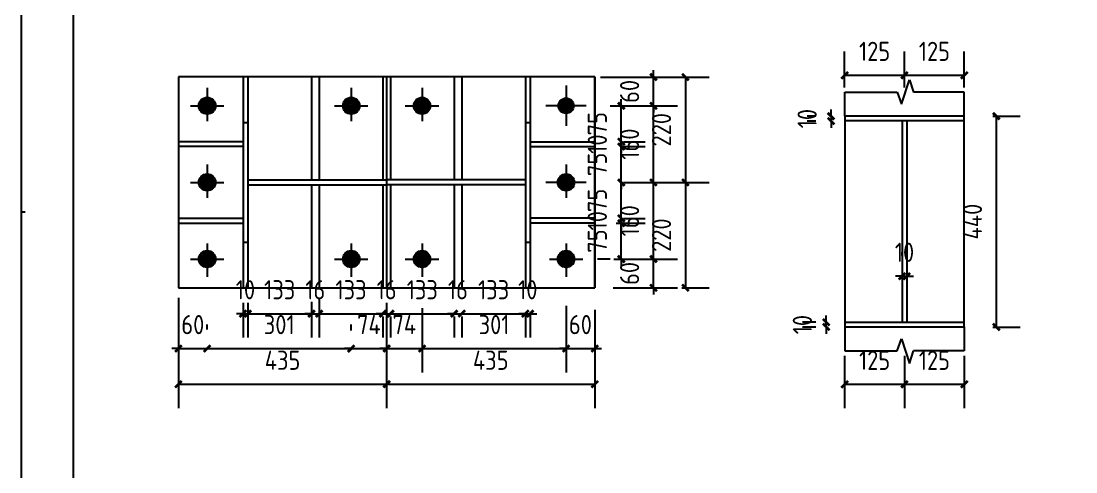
# Model space of a CAD drawing. Extents: x -9001 to 151288, y 75886 to 362543.
# Drawn here: x 21544 to 32565, y 125219 to 129924 of the extents above; entities that cross this region are included whole.
import ezdxf
from ezdxf.enums import TextEntityAlignment as Align

# ---------------------------------------------------------------- set-up
doc = ezdxf.new("R2010")
doc.units = 0
doc.header["$LTSCALE"] = 1000
doc.header["$MEASUREMENT"] = 0
doc.layers.add('PUB_TITLE', color=4, linetype='Continuous')
doc.styles.get("Standard").update_dxf_attribs({"font": 'gbenor.shx', "bigfont": 'gbcbig.shx'})
doc.dimstyles.get("Standard").update_dxf_attribs({"dimscale": 100, "dimtxt": 1, "dimasz": 1, "dimexe": 2.5, "dimexo": 3, "dimgap": 1.5, "dimtad": 1, "dimdec": 0, "dimzin": 0, "dimdsep": 46, "dimtxsty": 'Standard', "dimblk": 'ARCHTICK', "dimcen": 0.09, "dimadec": 0, "dimazin": 0, "dimtfac": 1, "dimtdec": 0, "dimtix": 1, "dimtmove": 2, "dimatfit": 3, "dimfxl": 1, "dimtolj": 1, "dimtzin": 0, "dimarcsym": 0})

# ---------------------------------------------------------------- blocks, each defined once
blk = doc.blocks.new('_ArchTick')
at = {"color": 0, "linetype": 'ByBlock', "const_width": 0.4}
blk.add_lwpolyline([(-0.5, -0.5), (0.5, 0.5)], dxfattribs=at)
blk = doc.blocks.new('*D86')
at = {"color": 0, "lineweight": -2}
for p, q in [((31699, 128931), (31984, 128931)), ((31734, 126731), (31734, 128931)), ((31699, 126731), (31984, 126731))]:
    blk.add_line(p, q, dxfattribs=at)
at = {"layer": 'Defpoints', "color": 0}
for p in [(31399, 128931), (31734, 128931), (31399, 126731)]:
    blk.add_point(p, dxfattribs=at)
at = {"color": 0, "lineweight": -2, "xscale": 70, "yscale": 70, "zscale": 70}
for p, rotation in [((31734, 128931), 90), ((31734, 126731), 270)]:
    blk.add_blockref('_ArchTick', p, dxfattribs=dict(at, rotation=rotation))
at = {"color": 0, "insert": (31484, 127831), "char_height": 200, "attachment_point": 5, "rotation": 90}
blk.add_mtext('\\A1;440', dxfattribs=at)
blk = doc.blocks.new('*D87')
at = {"color": 0, "lineweight": -2}
for p, q in [((30007, 128931), (30007, 129001)), ((29849, 128931), (29757, 128931)), ((29849, 128881), (29757, 128881)), ((30007, 128931), (30007, 128881)), ((30007, 128881), (30007, 128811))]:
    blk.add_line(p, q, dxfattribs=at)
at = {"layer": 'Defpoints', "color": 0}
for p in [(30007, 128881), (30149, 128931), (30149, 128881)]:
    blk.add_point(p, dxfattribs=at)
at = {"color": 0, "lineweight": -2, "xscale": 70, "yscale": 70, "zscale": 70}
for p, rotation in [((30007, 128931), 270), ((30007, 128881), 90)]:
    blk.add_blockref('_ArchTick', p, dxfattribs=dict(at, rotation=rotation))
at = {"color": 0, "insert": (29757, 128906), "char_height": 200, "attachment_point": 5, "rotation": 90}
blk.add_mtext('\\A1;10', dxfattribs=at)
blk = doc.blocks.new('*D88')
at = {"color": 0, "lineweight": -2}
for p, q in [((29849, 126781), (29707, 126781)), ((29957, 126781), (29957, 126851)), ((29957, 126731), (29957, 126781)), ((29849, 126731), (29707, 126731)), ((29957, 126731), (29957, 126661))]:
    blk.add_line(p, q, dxfattribs=at)
at = {"layer": 'Defpoints', "color": 0}
for p in [(29957, 126781), (30149, 126781), (30149, 126731)]:
    blk.add_point(p, dxfattribs=at)
at = {"color": 0, "lineweight": -2, "xscale": 70, "yscale": 70, "zscale": 70}
for p, rotation in [((29957, 126781), 270), ((29957, 126731), 90)]:
    blk.add_blockref('_ArchTick', p, dxfattribs=dict(at, rotation=rotation))
at = {"color": 0, "insert": (29707, 126756), "char_height": 200, "attachment_point": 5, "rotation": 90}
blk.add_mtext('\\A1;10', dxfattribs=at)
blk = doc.blocks.new('*D89')
at = {"color": 0, "lineweight": -2}
for p, q in [((30749, 127476), (30749, 127511)), ((30799, 127476), (30799, 127511)), ((30749, 127261), (30679, 127261)), ((30749, 127261), (30799, 127261)), ((30799, 127261), (30869, 127261))]:
    blk.add_line(p, q, dxfattribs=at)
at = {"layer": 'Defpoints', "color": 0}
for p in [(30799, 127261), (30749, 127176), (30799, 127176)]:
    blk.add_point(p, dxfattribs=at)
at = {"color": 0, "lineweight": -2, "xscale": 70, "yscale": 70, "zscale": 70}
blk.add_blockref('_ArchTick', (30749, 127261), dxfattribs=at)
at = {"color": 0, "lineweight": -2, "xscale": 70, "yscale": 70, "zscale": 70, "rotation": 180}
blk.add_blockref('_ArchTick', (30799, 127261), dxfattribs=at)
at = {"color": 0, "insert": (30774, 127511), "char_height": 200, "attachment_point": 5}
blk.add_mtext('\\A1;10', dxfattribs=at)
blk = doc.blocks.new('*D90')
at = {"color": 0, "lineweight": -2}
for p, q in [((30149, 126431), (30149, 125883)), ((30774, 126431), (30774, 125883)), ((30149, 126133), (30774, 126133))]:
    blk.add_line(p, q, dxfattribs=at)
at = {"layer": 'Defpoints', "color": 0}
for p in [(30149, 126731), (30774, 126731), (30774, 126133)]:
    blk.add_point(p, dxfattribs=at)
at = {"color": 0, "lineweight": -2, "xscale": 70, "yscale": 70, "zscale": 70, "rotation": 180}
blk.add_blockref('_ArchTick', (30149, 126133), dxfattribs=at)
at = {"color": 0, "lineweight": -2, "xscale": 70, "yscale": 70, "zscale": 70}
blk.add_blockref('_ArchTick', (30774, 126133), dxfattribs=at)
at = {"color": 0, "insert": (30462, 126383), "char_height": 200, "attachment_point": 5}
blk.add_mtext('\\A1;125', dxfattribs=at)
blk = doc.blocks.new('*D91')
at = {"color": 0, "lineweight": -2}
for p, q in [((30774, 126431), (30774, 125883)), ((31399, 126431), (31399, 125883)), ((30774, 126133), (31399, 126133))]:
    blk.add_line(p, q, dxfattribs=at)
at = {"layer": 'Defpoints', "color": 0}
for p in [(30774, 126731), (31399, 126731), (31399, 126133)]:
    blk.add_point(p, dxfattribs=at)
at = {"color": 0, "lineweight": -2, "xscale": 70, "yscale": 70, "zscale": 70, "rotation": 180}
blk.add_blockref('_ArchTick', (30774, 126133), dxfattribs=at)
at = {"color": 0, "lineweight": -2, "xscale": 70, "yscale": 70, "zscale": 70}
blk.add_blockref('_ArchTick', (31399, 126133), dxfattribs=at)
at = {"color": 0, "insert": (31087, 126383), "char_height": 200, "attachment_point": 5}
blk.add_mtext('\\A1;125', dxfattribs=at)
blk = doc.blocks.new('*D92')
at = {"color": 0, "lineweight": -2}
for p, q in [((30149, 129231), (30149, 129608)), ((30774, 129231), (30774, 129608)), ((30149, 129358), (30774, 129358))]:
    blk.add_line(p, q, dxfattribs=at)
at = {"layer": 'Defpoints', "color": 0}
for p in [(30774, 129358), (30149, 128931), (30774, 128931)]:
    blk.add_point(p, dxfattribs=at)
at = {"color": 0, "lineweight": -2, "xscale": 70, "yscale": 70, "zscale": 70, "rotation": 180}
blk.add_blockref('_ArchTick', (30149, 129358), dxfattribs=at)
at = {"color": 0, "lineweight": -2, "xscale": 70, "yscale": 70, "zscale": 70}
blk.add_blockref('_ArchTick', (30774, 129358), dxfattribs=at)
at = {"color": 0, "insert": (30462, 129608), "char_height": 200, "attachment_point": 5}
blk.add_mtext('\\A1;125', dxfattribs=at)
blk = doc.blocks.new('*D93')
at = {"color": 0, "lineweight": -2}
for p, q in [((30774, 129231), (30774, 129608)), ((31399, 129231), (31399, 129608)), ((30774, 129358), (31399, 129358))]:
    blk.add_line(p, q, dxfattribs=at)
at = {"layer": 'Defpoints', "color": 0}
for p in [(31399, 129358), (30774, 128931), (31399, 128931)]:
    blk.add_point(p, dxfattribs=at)
at = {"color": 0, "lineweight": -2, "xscale": 70, "yscale": 70, "zscale": 70, "rotation": 180}
blk.add_blockref('_ArchTick', (30774, 129358), dxfattribs=at)
at = {"color": 0, "lineweight": -2, "xscale": 70, "yscale": 70, "zscale": 70}
blk.add_blockref('_ArchTick', (31399, 129358), dxfattribs=at)
at = {"color": 0, "insert": (31087, 129608), "char_height": 200, "attachment_point": 5}
blk.add_mtext('\\A1;125', dxfattribs=at)
blk = doc.blocks.new('*D152')
at = {"color": 0, "lineweight": -2}
for p, q in [((23188, 127037), (23188, 126256)), ((23488, 126705), (23488, 126756)), ((23188, 126506), (23118, 126506)), ((23188, 126506), (23488, 126506)), ((23488, 126506), (23558, 126506))]:
    blk.add_line(p, q, dxfattribs=at)
at = {"layer": 'Defpoints', "color": 0}
for p in [(23188, 127337), (23488, 126506), (23488, 126405)]:
    blk.add_point(p, dxfattribs=at)
at = {"color": 0, "lineweight": -2, "xscale": 70, "yscale": 70, "zscale": 70}
blk.add_blockref('_ArchTick', (23188, 126506), dxfattribs=at)
at = {"color": 0, "lineweight": -2, "xscale": 70, "yscale": 70, "zscale": 70, "rotation": 180}
blk.add_blockref('_ArchTick', (23488, 126506), dxfattribs=at)
at = {"color": 0, "insert": (23338, 126756), "char_height": 200, "attachment_point": 5}
blk.add_mtext('\\A1;60', dxfattribs=at)
blk = doc.blocks.new('*D27')
at = {"color": 0, "lineweight": -2}
for p, q in [((23488, 126705), (23488, 126756)), ((24993, 126694), (24993, 126756)), ((23488, 126506), (24993, 126506))]:
    blk.add_line(p, q, dxfattribs=at)
at = {"layer": 'Defpoints', "color": 0}
for p in [(24993, 126506), (23488, 126405), (24993, 126394)]:
    blk.add_point(p, dxfattribs=at)
at = {"color": 0, "lineweight": -2, "xscale": 70, "yscale": 70, "zscale": 70, "rotation": 180}
blk.add_blockref('_ArchTick', (23488, 126506), dxfattribs=at)
at = {"color": 0, "lineweight": -2, "xscale": 70, "yscale": 70, "zscale": 70}
blk.add_blockref('_ArchTick', (24993, 126506), dxfattribs=at)
at = {"color": 0, "insert": (24241, 126756), "char_height": 200, "attachment_point": 5}
blk.add_mtext('\\A1;301', dxfattribs=at)
blk = doc.blocks.new('*D28')
at = {"color": 0, "lineweight": -2}
for p, q in [((24993, 126694), (24993, 126756)), ((25363, 126763), (25363, 126256)), ((24993, 126506), (24923, 126506)), ((24993, 126506), (25363, 126506)), ((25363, 126506), (25433, 126506))]:
    blk.add_line(p, q, dxfattribs=at)
at = {"layer": 'Defpoints', "color": 0}
for p in [(25363, 127063), (25363, 126506), (24993, 126394)]:
    blk.add_point(p, dxfattribs=at)
at = {"color": 0, "lineweight": -2, "xscale": 70, "yscale": 70, "zscale": 70}
blk.add_blockref('_ArchTick', (24993, 126506), dxfattribs=at)
at = {"color": 0, "lineweight": -2, "xscale": 70, "yscale": 70, "zscale": 70, "rotation": 180}
blk.add_blockref('_ArchTick', (25363, 126506), dxfattribs=at)
at = {"color": 0, "insert": (25178, 126756), "char_height": 200, "attachment_point": 5}
blk.add_mtext('\\A1;74', dxfattribs=at)
blk = doc.blocks.new('*D153')
at = {"color": 0, "lineweight": -2}
for p, q in [((23188, 127037), (23188, 125884)), ((25363, 126985), (25363, 125884)), ((23188, 126134), (25363, 126134))]:
    blk.add_line(p, q, dxfattribs=at)
at = {"layer": 'Defpoints', "color": 0}
for p in [(23188, 127337), (25363, 127285), (25363, 126134)]:
    blk.add_point(p, dxfattribs=at)
at = {"color": 0, "lineweight": -2, "xscale": 70, "yscale": 70, "zscale": 70, "rotation": 180}
blk.add_blockref('_ArchTick', (23188, 126134), dxfattribs=at)
at = {"color": 0, "lineweight": -2, "xscale": 70, "yscale": 70, "zscale": 70}
blk.add_blockref('_ArchTick', (25363, 126134), dxfattribs=at)
at = {"color": 0, "insert": (24276, 126384), "char_height": 200, "attachment_point": 5}
blk.add_mtext('\\A1;435', dxfattribs=at)
blk = doc.blocks.new('*D154')
at = {"color": 0, "lineweight": -2}
for p, q in [((25363, 126947), (25363, 125884)), ((27538, 126909), (27538, 125884)), ((25363, 126134), (27538, 126134))]:
    blk.add_line(p, q, dxfattribs=at)
at = {"layer": 'Defpoints', "color": 0}
for p in [(25363, 127247), (27538, 127209), (27538, 126134)]:
    blk.add_point(p, dxfattribs=at)
at = {"color": 0, "lineweight": -2, "xscale": 70, "yscale": 70, "zscale": 70, "rotation": 180}
blk.add_blockref('_ArchTick', (25363, 126134), dxfattribs=at)
at = {"color": 0, "lineweight": -2, "xscale": 70, "yscale": 70, "zscale": 70}
blk.add_blockref('_ArchTick', (27538, 126134), dxfattribs=at)
at = {"color": 0, "insert": (26451, 126384), "char_height": 200, "attachment_point": 5}
blk.add_mtext('\\A1;435', dxfattribs=at)
blk = doc.blocks.new('*D29')
at = {"color": 0, "lineweight": -2}
for p, q in [((25363, 126947), (25363, 126256)), ((25733, 126928), (25733, 126256)), ((25363, 126506), (25293, 126506)), ((25363, 126506), (25733, 126506)), ((25733, 126506), (25803, 126506))]:
    blk.add_line(p, q, dxfattribs=at)
at = {"layer": 'Defpoints', "color": 0}
for p in [(25363, 127247), (25733, 127228), (25733, 126506)]:
    blk.add_point(p, dxfattribs=at)
at = {"color": 0, "lineweight": -2, "xscale": 70, "yscale": 70, "zscale": 70}
blk.add_blockref('_ArchTick', (25363, 126506), dxfattribs=at)
at = {"color": 0, "lineweight": -2, "xscale": 70, "yscale": 70, "zscale": 70, "rotation": 180}
blk.add_blockref('_ArchTick', (25733, 126506), dxfattribs=at)
at = {"color": 0, "insert": (25548, 126756), "char_height": 200, "attachment_point": 5}
blk.add_mtext('\\A1;74', dxfattribs=at)
blk = doc.blocks.new('*D155')
at = {"color": 0, "lineweight": -2}
for p, q in [((25733, 126903), (25733, 126256)), ((27238, 126953), (27238, 126256)), ((25733, 126506), (27238, 126506))]:
    blk.add_line(p, q, dxfattribs=at)
at = {"layer": 'Defpoints', "color": 0}
for p in [(25733, 127203), (27238, 127253), (27238, 126506)]:
    blk.add_point(p, dxfattribs=at)
at = {"color": 0, "lineweight": -2, "xscale": 70, "yscale": 70, "zscale": 70, "rotation": 180}
blk.add_blockref('_ArchTick', (25733, 126506), dxfattribs=at)
at = {"color": 0, "lineweight": -2, "xscale": 70, "yscale": 70, "zscale": 70}
blk.add_blockref('_ArchTick', (27238, 126506), dxfattribs=at)
at = {"color": 0, "insert": (26486, 126756), "char_height": 200, "attachment_point": 5}
blk.add_mtext('\\A1;301', dxfattribs=at)
blk = doc.blocks.new('*D156')
at = {"color": 0, "lineweight": -2}
for p, q in [((27238, 126953), (27238, 126256)), ((27538, 126840), (27538, 126256)), ((27238, 126506), (27168, 126506)), ((27238, 126506), (27538, 126506)), ((27538, 126506), (27608, 126506))]:
    blk.add_line(p, q, dxfattribs=at)
at = {"layer": 'Defpoints', "color": 0}
for p in [(27238, 127253), (27538, 127140), (27538, 126506)]:
    blk.add_point(p, dxfattribs=at)
at = {"color": 0, "lineweight": -2, "xscale": 70, "yscale": 70, "zscale": 70}
blk.add_blockref('_ArchTick', (27238, 126506), dxfattribs=at)
at = {"color": 0, "lineweight": -2, "xscale": 70, "yscale": 70, "zscale": 70, "rotation": 180}
blk.add_blockref('_ArchTick', (27538, 126506), dxfattribs=at)
at = {"color": 0, "insert": (27388, 126756), "char_height": 200, "attachment_point": 5}
blk.add_mtext('\\A1;60', dxfattribs=at)
blk = doc.blocks.new('*D30')
at = {"color": 0, "lineweight": -2}
for p, q in [((28320, 129340), (28735, 129340)), ((28485, 129340), (28485, 128240)), ((28382, 128240), (28735, 128240))]:
    blk.add_line(p, q, dxfattribs=at)
at = {"layer": 'Defpoints', "color": 0}
for p in [(28020, 129340), (28082, 128240), (28485, 128240)]:
    blk.add_point(p, dxfattribs=at)
at = {"color": 0, "lineweight": -2, "xscale": 70, "yscale": 70, "zscale": 70}
for p, rotation in [((28485, 129340), 90), ((28485, 128240), 270)]:
    blk.add_blockref('_ArchTick', p, dxfattribs=dict(at, rotation=rotation))
at = {"color": 0, "insert": (28235, 128790), "char_height": 200, "attachment_point": 5, "rotation": 90}
blk.add_mtext('\\A1;220', dxfattribs=at)
blk = doc.blocks.new('*D31')
at = {"color": 0, "lineweight": -2}
for p, q in [((28185, 128240), (28235, 128240)), ((28485, 128240), (28485, 127140)), ((28449, 127140), (28735, 127140))]:
    blk.add_line(p, q, dxfattribs=at)
at = {"layer": 'Defpoints', "color": 0}
for p in [(28485, 128240), (28149, 127140), (28485, 127140)]:
    blk.add_point(p, dxfattribs=at)
at = {"color": 0, "lineweight": -2, "xscale": 70, "yscale": 70, "zscale": 70}
for p, rotation in [((28485, 128240), 90), ((28485, 127140), 270)]:
    blk.add_blockref('_ArchTick', p, dxfattribs=dict(at, rotation=rotation))
at = {"color": 0, "insert": (28235, 127690), "char_height": 200, "attachment_point": 5, "rotation": 90}
blk.add_mtext('\\A1;220', dxfattribs=at)
blk = doc.blocks.new('*D157')
at = {"color": 0, "lineweight": -2}
for p, q in [((23863, 126983), (23863, 126620)), ((23913, 126983), (23913, 126620)), ((23863, 126870), (23793, 126870)), ((23863, 126870), (23913, 126870)), ((23913, 126870), (23983, 126870))]:
    blk.add_line(p, q, dxfattribs=at)
at = {"layer": 'Defpoints', "color": 0}
for p in [(23863, 127283), (23913, 127283), (23913, 126870)]:
    blk.add_point(p, dxfattribs=at)
at = {"color": 0, "lineweight": -2, "xscale": 70, "yscale": 70, "zscale": 70}
blk.add_blockref('_ArchTick', (23863, 126870), dxfattribs=at)
at = {"color": 0, "lineweight": -2, "xscale": 70, "yscale": 70, "zscale": 70, "rotation": 180}
blk.add_blockref('_ArchTick', (23913, 126870), dxfattribs=at)
at = {"color": 0, "insert": (23888, 127120), "char_height": 200, "attachment_point": 5}
blk.add_mtext('\\A1;10', dxfattribs=at)
blk = doc.blocks.new('*D158')
at = {"color": 0, "lineweight": -2}
for p, q in [((23913, 126983), (23913, 126620)), ((24578, 126994), (24578, 126620)), ((23913, 126870), (24578, 126870))]:
    blk.add_line(p, q, dxfattribs=at)
at = {"layer": 'Defpoints', "color": 0}
for p in [(23913, 127283), (24578, 127294), (24578, 126870)]:
    blk.add_point(p, dxfattribs=at)
at = {"color": 0, "lineweight": -2, "xscale": 70, "yscale": 70, "zscale": 70, "rotation": 180}
blk.add_blockref('_ArchTick', (23913, 126870), dxfattribs=at)
at = {"color": 0, "lineweight": -2, "xscale": 70, "yscale": 70, "zscale": 70}
blk.add_blockref('_ArchTick', (24578, 126870), dxfattribs=at)
at = {"color": 0, "insert": (24246, 127120), "char_height": 200, "attachment_point": 5}
blk.add_mtext('\\A1;133', dxfattribs=at)
blk = doc.blocks.new('*D159')
at = {"color": 0, "lineweight": -2}
for p, q in [((24578, 126994), (24578, 126620)), ((24658, 127032), (24658, 126620)), ((24578, 126870), (24508, 126870)), ((24578, 126870), (24658, 126870)), ((24658, 126870), (24728, 126870))]:
    blk.add_line(p, q, dxfattribs=at)
at = {"layer": 'Defpoints', "color": 0}
for p in [(24658, 127332), (24578, 127294), (24658, 126870)]:
    blk.add_point(p, dxfattribs=at)
at = {"color": 0, "lineweight": -2, "xscale": 70, "yscale": 70, "zscale": 70}
blk.add_blockref('_ArchTick', (24578, 126870), dxfattribs=at)
at = {"color": 0, "lineweight": -2, "xscale": 70, "yscale": 70, "zscale": 70, "rotation": 180}
blk.add_blockref('_ArchTick', (24658, 126870), dxfattribs=at)
at = {"color": 0, "insert": (24618, 127120), "char_height": 200, "attachment_point": 5}
blk.add_mtext('\\A1;16', dxfattribs=at)
blk = doc.blocks.new('*D160')
at = {"color": 0, "lineweight": -2}
for p, q in [((24658, 127032), (24658, 126620)), ((24658, 126870), (25323, 126870)), ((25323, 126840), (25323, 126620))]:
    blk.add_line(p, q, dxfattribs=at)
at = {"layer": 'Defpoints', "color": 0}
for p in [(24658, 127332), (25323, 127140), (25323, 126870)]:
    blk.add_point(p, dxfattribs=at)
at = {"color": 0, "lineweight": -2, "xscale": 70, "yscale": 70, "zscale": 70, "rotation": 180}
blk.add_blockref('_ArchTick', (24658, 126870), dxfattribs=at)
at = {"color": 0, "lineweight": -2, "xscale": 70, "yscale": 70, "zscale": 70}
blk.add_blockref('_ArchTick', (25323, 126870), dxfattribs=at)
at = {"color": 0, "insert": (24991, 127120), "char_height": 200, "attachment_point": 5}
blk.add_mtext('\\A1;133', dxfattribs=at)
blk = doc.blocks.new('*D161')
at = {"color": 0, "lineweight": -2}
for p, q in [((25323, 126870), (25253, 126870)), ((25323, 126870), (25403, 126870)), ((25403, 126870), (25473, 126870)), ((25323, 126840), (25323, 126620)), ((25403, 126840), (25403, 126620))]:
    blk.add_line(p, q, dxfattribs=at)
at = {"layer": 'Defpoints', "color": 0}
for p in [(25323, 127140), (25403, 127140), (25403, 126870)]:
    blk.add_point(p, dxfattribs=at)
at = {"color": 0, "lineweight": -2, "xscale": 70, "yscale": 70, "zscale": 70}
blk.add_blockref('_ArchTick', (25323, 126870), dxfattribs=at)
at = {"color": 0, "lineweight": -2, "xscale": 70, "yscale": 70, "zscale": 70, "rotation": 180}
blk.add_blockref('_ArchTick', (25403, 126870), dxfattribs=at)
at = {"color": 0, "insert": (25363, 127120), "char_height": 200, "attachment_point": 5}
blk.add_mtext('\\A1;16', dxfattribs=at)
blk = doc.blocks.new('*D162')
at = {"color": 0, "lineweight": -2}
for p, q in [((25403, 126870), (26068, 126870)), ((25403, 126840), (25403, 126620)), ((26068, 126840), (26068, 126620))]:
    blk.add_line(p, q, dxfattribs=at)
at = {"layer": 'Defpoints', "color": 0}
for p in [(25403, 127140), (26068, 127140), (26068, 126870)]:
    blk.add_point(p, dxfattribs=at)
at = {"color": 0, "lineweight": -2, "xscale": 70, "yscale": 70, "zscale": 70, "rotation": 180}
blk.add_blockref('_ArchTick', (25403, 126870), dxfattribs=at)
at = {"color": 0, "lineweight": -2, "xscale": 70, "yscale": 70, "zscale": 70}
blk.add_blockref('_ArchTick', (26068, 126870), dxfattribs=at)
at = {"color": 0, "insert": (25736, 127120), "char_height": 200, "attachment_point": 5}
blk.add_mtext('\\A1;133', dxfattribs=at)
blk = doc.blocks.new('*D163')
at = {"color": 0, "lineweight": -2}
for p, q in [((26068, 126870), (25998, 126870)), ((26068, 126870), (26148, 126870)), ((26148, 126870), (26218, 126870)), ((26068, 126840), (26068, 126620)), ((26148, 126840), (26148, 126620))]:
    blk.add_line(p, q, dxfattribs=at)
at = {"layer": 'Defpoints', "color": 0}
for p in [(26068, 127140), (26148, 127140), (26148, 126870)]:
    blk.add_point(p, dxfattribs=at)
at = {"color": 0, "lineweight": -2, "xscale": 70, "yscale": 70, "zscale": 70}
blk.add_blockref('_ArchTick', (26068, 126870), dxfattribs=at)
at = {"color": 0, "lineweight": -2, "xscale": 70, "yscale": 70, "zscale": 70, "rotation": 180}
blk.add_blockref('_ArchTick', (26148, 126870), dxfattribs=at)
at = {"color": 0, "insert": (26108, 127120), "char_height": 200, "attachment_point": 5}
blk.add_mtext('\\A1;16', dxfattribs=at)
blk = doc.blocks.new('*D164')
at = {"color": 0, "lineweight": -2}
for p, q in [((26148, 126870), (26813, 126870)), ((26813, 126876), (26813, 126620)), ((26148, 126840), (26148, 126620))]:
    blk.add_line(p, q, dxfattribs=at)
at = {"layer": 'Defpoints', "color": 0}
for p in [(26148, 127140), (26813, 127176), (26813, 126870)]:
    blk.add_point(p, dxfattribs=at)
at = {"color": 0, "lineweight": -2, "xscale": 70, "yscale": 70, "zscale": 70, "rotation": 180}
blk.add_blockref('_ArchTick', (26148, 126870), dxfattribs=at)
at = {"color": 0, "lineweight": -2, "xscale": 70, "yscale": 70, "zscale": 70}
blk.add_blockref('_ArchTick', (26813, 126870), dxfattribs=at)
at = {"color": 0, "insert": (26481, 127120), "char_height": 200, "attachment_point": 5}
blk.add_mtext('\\A1;133', dxfattribs=at)
blk = doc.blocks.new('*D165')
at = {"color": 0, "lineweight": -2}
for p, q in [((26813, 126870), (26743, 126870)), ((26813, 126876), (26813, 126620)), ((26813, 126870), (26863, 126870)), ((26863, 126880), (26863, 126620)), ((26863, 126870), (26933, 126870))]:
    blk.add_line(p, q, dxfattribs=at)
at = {"layer": 'Defpoints', "color": 0}
for p in [(26813, 127176), (26863, 127180), (26863, 126870)]:
    blk.add_point(p, dxfattribs=at)
at = {"color": 0, "lineweight": -2, "xscale": 70, "yscale": 70, "zscale": 70}
blk.add_blockref('_ArchTick', (26813, 126870), dxfattribs=at)
at = {"color": 0, "lineweight": -2, "xscale": 70, "yscale": 70, "zscale": 70, "rotation": 180}
blk.add_blockref('_ArchTick', (26863, 126870), dxfattribs=at)
at = {"color": 0, "insert": (26838, 127120), "char_height": 200, "attachment_point": 5}
blk.add_mtext('\\A1;10', dxfattribs=at)
blk = doc.blocks.new('*D166')
at = {"color": 0, "lineweight": -2}
for p, q in [((27738, 127440), (28402, 127440)), ((28152, 127440), (28152, 127510)), ((28152, 127140), (28152, 127440)), ((27731, 127140), (28402, 127140)), ((28152, 127140), (28152, 127070))]:
    blk.add_line(p, q, dxfattribs=at)
at = {"layer": 'Defpoints', "color": 0}
for p in [(27438, 127440), (28152, 127440), (27431, 127140)]:
    blk.add_point(p, dxfattribs=at)
at = {"color": 0, "lineweight": -2, "xscale": 70, "yscale": 70, "zscale": 70}
for p, rotation in [((28152, 127440), 270), ((28152, 127140), 90)]:
    blk.add_blockref('_ArchTick', p, dxfattribs=dict(at, rotation=rotation))
at = {"color": 0, "insert": (27902, 127290), "char_height": 200, "attachment_point": 5, "rotation": 90}
blk.add_mtext('\\A1;60', dxfattribs=at)
blk = doc.blocks.new('*D167')
at = {"color": 0, "lineweight": -2}
for p, q in [((27838, 128240), (28402, 128240)), ((28152, 127440), (28152, 128240)), ((27738, 127440), (28402, 127440))]:
    blk.add_line(p, q, dxfattribs=at)
at = {"layer": 'Defpoints', "color": 0}
for p in [(27538, 128240), (28152, 128240), (27438, 127440)]:
    blk.add_point(p, dxfattribs=at)
at = {"color": 0, "lineweight": -2, "xscale": 70, "yscale": 70, "zscale": 70}
for p, rotation in [((28152, 128240), 90), ((28152, 127440), 270)]:
    blk.add_blockref('_ArchTick', p, dxfattribs=dict(at, rotation=rotation))
at = {"color": 0, "insert": (27902, 127840), "char_height": 200, "attachment_point": 5, "rotation": 90}
blk.add_mtext('\\A1;160', dxfattribs=at)
blk = doc.blocks.new('*D168')
at = {"color": 0, "lineweight": -2}
for p, q in [((27698, 129040), (28402, 129040)), ((28152, 128240), (28152, 129040)), ((27838, 128240), (28402, 128240))]:
    blk.add_line(p, q, dxfattribs=at)
at = {"layer": 'Defpoints', "color": 0}
for p in [(27398, 129040), (28152, 129040), (27538, 128240)]:
    blk.add_point(p, dxfattribs=at)
at = {"color": 0, "lineweight": -2, "xscale": 70, "yscale": 70, "zscale": 70}
for p, rotation in [((28152, 129040), 90), ((28152, 128240), 270)]:
    blk.add_blockref('_ArchTick', p, dxfattribs=dict(at, rotation=rotation))
at = {"color": 0, "insert": (27902, 128640), "char_height": 200, "attachment_point": 5, "rotation": 90}
blk.add_mtext('\\A1;160', dxfattribs=at)
blk = doc.blocks.new('*D169')
at = {"color": 0, "lineweight": -2}
for p, q in [((28152, 129340), (28152, 129410)), ((27598, 129340), (28402, 129340)), ((28152, 129040), (28152, 129340)), ((27698, 129040), (28402, 129040)), ((28152, 129040), (28152, 128970))]:
    blk.add_line(p, q, dxfattribs=at)
at = {"layer": 'Defpoints', "color": 0}
for p in [(27298, 129340), (28152, 129340), (27398, 129040)]:
    blk.add_point(p, dxfattribs=at)
at = {"color": 0, "lineweight": -2, "xscale": 70, "yscale": 70, "zscale": 70}
for p, rotation in [((28152, 129340), 270), ((28152, 129040), 90)]:
    blk.add_blockref('_ArchTick', p, dxfattribs=dict(at, rotation=rotation))
at = {"color": 0, "insert": (27902, 129190), "char_height": 200, "attachment_point": 5, "rotation": 90}
blk.add_mtext('\\A1;60', dxfattribs=at)
blk = doc.blocks.new('*D170')
at = {"color": 0, "lineweight": -2}
for p, q in [((27815, 127815), (27815, 127885)), ((27762, 127815), (28065, 127815)), ((27815, 127440), (27815, 127815)), ((27700, 127440), (27565, 127440)), ((27815, 127440), (27815, 127370))]:
    blk.add_line(p, q, dxfattribs=at)
at = {"layer": 'Defpoints', "color": 0}
for p in [(27462, 127815), (27815, 127815), (28000, 127440)]:
    blk.add_point(p, dxfattribs=at)
at = {"color": 0, "lineweight": -2, "xscale": 70, "yscale": 70, "zscale": 70}
for p, rotation in [((27815, 127815), 270), ((27815, 127440), 90)]:
    blk.add_blockref('_ArchTick', p, dxfattribs=dict(at, rotation=rotation))
at = {"color": 0, "insert": (27565, 127628), "char_height": 200, "attachment_point": 5, "rotation": 90}
blk.add_mtext('\\A1;75', dxfattribs=at)
blk = doc.blocks.new('*D171')
at = {"color": 0, "lineweight": -2}
for p, q in [((27815, 127865), (27815, 127935)), ((27815, 127815), (27815, 127865)), ((27838, 127865), (28065, 127865)), ((27762, 127815), (28065, 127815)), ((27815, 127815), (27815, 127745))]:
    blk.add_line(p, q, dxfattribs=at)
at = {"layer": 'Defpoints', "color": 0}
for p in [(27538, 127865), (27815, 127865), (27462, 127815)]:
    blk.add_point(p, dxfattribs=at)
at = {"color": 0, "lineweight": -2, "xscale": 70, "yscale": 70, "zscale": 70}
for p, rotation in [((27815, 127865), 270), ((27815, 127815), 90)]:
    blk.add_blockref('_ArchTick', p, dxfattribs=dict(at, rotation=rotation))
at = {"color": 0, "insert": (27565, 127840), "char_height": 200, "attachment_point": 5, "rotation": 90}
blk.add_mtext('\\A1;10', dxfattribs=at)
blk = doc.blocks.new('*D172')
at = {"color": 0, "lineweight": -2}
for p, q in [((27815, 128240), (27815, 128310)), ((27815, 127865), (27815, 128240)), ((27838, 128240), (28065, 128240)), ((27815, 127865), (27815, 127795)), ((27838, 127865), (28065, 127865))]:
    blk.add_line(p, q, dxfattribs=at)
at = {"layer": 'Defpoints', "color": 0}
for p in [(27538, 128240), (27815, 128240), (27538, 127865)]:
    blk.add_point(p, dxfattribs=at)
at = {"color": 0, "lineweight": -2, "xscale": 70, "yscale": 70, "zscale": 70}
for p, rotation in [((27815, 128240), 270), ((27815, 127865), 90)]:
    blk.add_blockref('_ArchTick', p, dxfattribs=dict(at, rotation=rotation))
at = {"color": 0, "insert": (27565, 128053), "char_height": 200, "attachment_point": 5, "rotation": 90}
blk.add_mtext('\\A1;75', dxfattribs=at)
blk = doc.blocks.new('*D173')
at = {"color": 0, "lineweight": -2}
for p, q in [((27815, 128615), (27815, 128685)), ((27815, 128240), (27815, 128615)), ((27838, 128615), (28065, 128615)), ((27815, 128240), (27815, 128170)), ((27838, 128240), (28065, 128240))]:
    blk.add_line(p, q, dxfattribs=at)
at = {"layer": 'Defpoints', "color": 0}
for p in [(27538, 128615), (27815, 128615), (27538, 128240)]:
    blk.add_point(p, dxfattribs=at)
at = {"color": 0, "lineweight": -2, "xscale": 70, "yscale": 70, "zscale": 70}
for p, rotation in [((27815, 128615), 270), ((27815, 128240), 90)]:
    blk.add_blockref('_ArchTick', p, dxfattribs=dict(at, rotation=rotation))
at = {"color": 0, "insert": (27565, 128428), "char_height": 200, "attachment_point": 5, "rotation": 90}
blk.add_mtext('\\A1;75', dxfattribs=at)
blk = doc.blocks.new('*D174')
at = {"color": 0, "lineweight": -2}
for p, q in [((27815, 128665), (27815, 128735)), ((27815, 128615), (27815, 128665)), ((27838, 128665), (28065, 128665)), ((27815, 128615), (27815, 128545)), ((27838, 128615), (28065, 128615))]:
    blk.add_line(p, q, dxfattribs=at)
at = {"layer": 'Defpoints', "color": 0}
for p in [(27538, 128665), (27815, 128665), (27538, 128615)]:
    blk.add_point(p, dxfattribs=at)
at = {"color": 0, "lineweight": -2, "xscale": 70, "yscale": 70, "zscale": 70}
for p, rotation in [((27815, 128665), 270), ((27815, 128615), 90)]:
    blk.add_blockref('_ArchTick', p, dxfattribs=dict(at, rotation=rotation))
at = {"color": 0, "insert": (27565, 128640), "char_height": 200, "attachment_point": 5, "rotation": 90}
blk.add_mtext('\\A1;10', dxfattribs=at)
blk = doc.blocks.new('*D175')
at = {"color": 0, "lineweight": -2}
for p, q in [((27815, 129040), (27815, 129110)), ((27748, 129040), (28065, 129040)), ((27815, 128665), (27815, 129040)), ((27815, 128665), (27815, 128595)), ((27838, 128665), (28065, 128665))]:
    blk.add_line(p, q, dxfattribs=at)
at = {"layer": 'Defpoints', "color": 0}
for p in [(27448, 129040), (27815, 129040), (27538, 128665)]:
    blk.add_point(p, dxfattribs=at)
at = {"color": 0, "lineweight": -2, "xscale": 70, "yscale": 70, "zscale": 70}
for p, rotation in [((27815, 129040), 270), ((27815, 128665), 90)]:
    blk.add_blockref('_ArchTick', p, dxfattribs=dict(at, rotation=rotation))
at = {"color": 0, "insert": (27565, 128853), "char_height": 200, "attachment_point": 5, "rotation": 90}
blk.add_mtext('\\A1;75', dxfattribs=at)
blk = doc.blocks.new('$titleblk$00000167')
blk.add_line((-1187, 420.5), (-1189, 420.5))
blk.add_lwpolyline([(-1189, 0), (0, 0), (0, 841), (-1189, 841)], close=True)
at = {"const_width": 1}
blk.add_lwpolyline([(-1164, 10), (-10, 10), (-10, 831), (-1164, 831)], close=True, dxfattribs=at)
at = {"flags": 4}
for tag, p in [('(扩展图名)', (-62.12, 184.1)), ('图名', (-62.12, 180.13)), ('日期', (-62.12, 172.03)), ('图号', (-62.12, 163.99)), ('比例', (-62.12, 156)), ('子项', (-59.56, 82.07)), ('工程名称', (-59.24, 70.19)), ('设计号', (-36.91, 28.62))]:
    blk.add_attdef(tag, text='', height=3.5, dxfattribs=at).set_placement(p, align=Align.CENTER)
for tag, p in [('设计人', (-64.84, 148.13)), ('负责人', (-64.71, 140.27)), ('主持人', (-64.73, 132.26)), ('校对人', (-64.28, 124.4)), ('审核人', (-63.96, 116.15)), ('审定人', (-64.16, 107.95)), ('所长', (-64.16, 99.76))]:
    blk.add_attdef(tag, p, '', height=3.5)

msp = doc.modelspace()

# ---------------------------------------------------------------- hatches: boundary and pattern name
h = msp.add_hatch()
h.set_pattern_fill('ANSI31', color=256, scale=10, style=0)
h.set_pattern_definition([(45, (-143299.596, -77319.606), (-11.22532015, 11.22532015), [])])
h.paths.add_polyline_path([(23488.1, 129127.9, 0.4142136), (23400.6, 129040.4), (23488.1, 129040.4)])
h.paths.add_polyline_path([(23488.1, 129040.4), (23400.6, 129040.4, 0.4142136), (23488.1, 128952.9)])
h.paths.add_polyline_path([(23575.6, 129040.4), (23488.1, 129040.4), (23488.1, 128952.9, 0.4142136)])
h.paths.add_polyline_path([(23488.1, 129127.9), (23488.1, 129040.4), (23575.6, 129040.4, 0.4142136)])
h.paths.add_polyline_path([(23488.1, 128327.9, 0.4142136), (23400.6, 128240.4), (23488.1, 128240.4)])
h.paths.add_polyline_path([(23488.1, 128240.4), (23400.6, 128240.4, 0.4142136), (23488.1, 128152.9)])
h.paths.add_polyline_path([(23575.6, 128240.4), (23488.1, 128240.4), (23488.1, 128152.9, 0.4142136)])
h.paths.add_polyline_path([(23488.1, 128327.9), (23488.1, 128240.4), (23575.6, 128240.4, 0.4142136)])
h.paths.add_polyline_path([(23488.1, 127527.9, 0.4142136), (23400.6, 127440.4), (23488.1, 127440.4)])
h.paths.add_polyline_path([(23488.1, 127440.4), (23400.6, 127440.4, 0.4142136), (23488.1, 127352.9)])
h.paths.add_polyline_path([(23575.6, 127440.4), (23488.1, 127440.4), (23488.1, 127352.9, 0.4142136)])
h.paths.add_polyline_path([(23488.1, 127527.9), (23488.1, 127440.4), (23575.6, 127440.4, 0.4142136)])
h.paths.add_polyline_path([(24993.1, 129127.9, 0.4142136), (24905.6, 129040.4), (24993.1, 129040.4)])
h.paths.add_polyline_path([(24993.1, 129040.4), (24905.6, 129040.4, 0.4142136), (24993.1, 128952.9)])
h.paths.add_polyline_path([(25080.6, 129040.4), (24993.1, 129040.4), (24993.1, 128952.9, 0.4142136)])
h.paths.add_polyline_path([(24993.1, 129127.9), (24993.1, 129040.4), (25080.6, 129040.4, 0.4142136)])
h.paths.add_polyline_path([(25733.1, 129127.9, 0.4142136), (25645.6, 129040.4), (25733.1, 129040.4)])
h.paths.add_polyline_path([(25733.1, 129040.4), (25645.6, 129040.4, 0.4142136), (25733.1, 128952.9)])
h.paths.add_polyline_path([(25820.6, 129040.4), (25733.1, 129040.4), (25733.1, 128952.9, 0.4142136)])
h.paths.add_polyline_path([(25733.1, 129127.9), (25733.1, 129040.4), (25820.6, 129040.4, 0.4142136)])
h.paths.add_polyline_path([(27238.1, 129120.4, 0.4142136), (27158.1, 129040.4), (27238.1, 129040.4)])
h.paths.add_polyline_path([(27238.1, 129040.4), (27158.1, 129040.4, 0.4142136), (27238.1, 128960.4)])
h.paths.add_polyline_path([(27318.1, 129040.4), (27238.1, 129040.4), (27238.1, 128960.4, 0.4142136)])
h.paths.add_polyline_path([(27238.1, 129120.4), (27238.1, 129040.4), (27318.1, 129040.4, 0.4142136)])
h.paths.add_polyline_path([(27238.1, 128327.9, 0.4142136), (27150.6, 128240.4), (27238.1, 128240.4)])
h.paths.add_polyline_path([(27238.1, 128327.9), (27238.1, 128240.4), (27325.6, 128240.4, 0.4142136)])
h.paths.add_polyline_path([(27238.1, 128240.4), (27150.6, 128240.4, 0.4142136), (27238.1, 128152.9)])
h.paths.add_polyline_path([(27325.6, 128240.4), (27238.1, 128240.4), (27238.1, 128152.9, 0.4142136)])
h.paths.add_polyline_path([(24993.1, 127527.9, 0.4142136), (24905.6, 127440.4), (24993.1, 127440.4)])
h.paths.add_polyline_path([(24993.1, 127527.9), (24993.1, 127440.4), (25080.6, 127440.4, 0.4142136)])
h.paths.add_polyline_path([(24993.1, 127440.4), (24905.6, 127440.4, 0.4142136), (24993.1, 127352.9)])
h.paths.add_polyline_path([(25080.6, 127440.4), (24993.1, 127440.4), (24993.1, 127352.9, 0.4142136)])
h.paths.add_polyline_path([(25733.1, 127527.9, 0.4142136), (25645.6, 127440.4), (25733.1, 127440.4)])
h.paths.add_polyline_path([(25733.1, 127440.4), (25645.6, 127440.4, 0.4142136), (25733.1, 127352.9)])
h.paths.add_polyline_path([(25820.6, 127440.4), (25733.1, 127440.4), (25733.1, 127352.9, 0.4142136)])
h.paths.add_polyline_path([(25733.1, 127527.9), (25733.1, 127440.4), (25820.6, 127440.4, 0.4142136)])
h.paths.add_polyline_path([(27238.1, 127527.9, 0.4142136), (27150.6, 127440.4), (27238.1, 127440.4)])
h.paths.add_polyline_path([(27238.1, 127440.4), (27150.6, 127440.4, 0.4142136), (27238.1, 127352.9)])
h.paths.add_polyline_path([(27325.6, 127440.4), (27238.1, 127440.4), (27238.1, 127352.9, 0.4142136)])
h.paths.add_polyline_path([(27238.1, 127527.9), (27238.1, 127440.4), (27325.6, 127440.4, 0.4142136)])

# ---------------------------------------------------------------- linework, layer by layer
for p, q in [((23188.1, 129340.4), (23188.1, 127140.4)), ((27538.1, 129340.4), (23188.1, 129340.4)), ((23863.1, 129340.4), (23863.1, 127140.4)), ((23913.1, 129340.4), (23913.1, 127140.4)), ((24578.1, 129340.4), (24578.1, 128265.4)), ((24658.1, 129340.4), (24658.1, 128265.4)), ((25323.1, 129340.4), (25323.1, 128265.4)), ((25363.1, 129340.4), (25363.1, 127140.4)), ((25363.1, 129340.4), (25363.1, 127140.4)), ((25403.1, 129340.4), (25403.1, 128265.4)), ((26068.1, 129340.4), (26068.1, 128265.4)), ((26148.1, 129340.4), (26148.1, 128265.4)), ((26813.1, 129340.4), (26813.1, 127140.4)), ((26863.1, 129340.4), (26863.1, 127140.4)), ((27538.1, 127140.4), (27538.1, 129340.4)), ((27538.1, 129340.4), (27538.1, 127140.4)), ((30741.9, 129056.4), (30826.9, 129311.4)), ((30826.9, 129311.4), (30869.4, 129181.4)), ((23488.1, 129227.8), (23488.1, 128877.8)), ((24993.1, 129227.8), (24993.1, 128877.8)), ((25733.1, 129227.8), (25733.1, 128877.8)), ((27238.1, 129250.4), (27238.1, 128830.4)), ((30149.4, 128931.4), (30149.4, 129181.4)), ((30149.4, 129181.4), (30699.4, 129181.4)), ((30699.4, 129181.4), (30741.9, 129056.4)), ((31399.4, 129181.4), (30869.4, 129181.4)), ((31399.4, 128931.4), (31399.4, 129181.4)), ((23313.5, 129040.4), (23662.7, 129040.4)), ((24818.5, 129040.4), (25167.7, 129040.4)), ((25558.5, 129040.4), (25907.7, 129040.4)), ((27448.1, 129040.4), (27028.1, 129040.4)), ((23863.1, 128865.4), (23913.1, 128865.4)), ((26813.1, 128865.4), (26863.1, 128865.4)), ((31399.4, 128931.4), (30149.4, 128931.4)), ((30149.4, 128931.4), (30149.4, 126731.4)), ((31399.4, 128881.4), (30149.4, 128881.4)), ((30749.4, 128881.4), (30749.4, 126781.4)), ((30799.4, 128881.4), (30799.4, 126781.4)), ((31399.4, 126731.4), (31399.4, 128931.4)), ((23863.1, 128665.4), (23188.1, 128665.4)), ((26863.1, 128665.4), (27538.1, 128665.4)), ((23863.1, 128615.4), (23188.1, 128615.4)), ((26863.1, 128615.4), (27538.1, 128615.4)), ((23488.1, 128427.8), (23488.1, 128077.8)), ((27238.1, 128427.8), (27238.1, 128077.8)), ((23313.5, 128240.4), (23662.7, 128240.4)), ((23913.1, 128265.4), (25363.1, 128265.4)), ((23913.1, 128215.4), (25363.1, 128215.4)), ((24578.1, 128215.4), (24578.1, 127140.4)), ((24658.1, 128215.4), (24658.1, 127140.4)), ((25323.1, 128215.4), (25323.1, 127140.4)), ((26813.1, 128265.4), (25363.1, 128265.4)), ((26813.1, 128215.4), (25363.1, 128215.4)), ((25403.1, 128215.4), (25403.1, 127140.4)), ((26068.1, 128215.4), (26068.1, 127140.4)), ((26148.1, 128215.4), (26148.1, 127140.4)), ((27448.1, 128240.4), (27028.1, 128240.4)), ((23188.1, 127865.4), (23863.1, 127865.4)), ((27538.1, 127865.4), (26863.1, 127865.4)), ((23188.1, 127815.4), (23863.1, 127815.4)), ((27538.1, 127815.4), (26863.1, 127815.4)), ((23488.1, 127603), (23488.1, 127253)), ((23863.1, 127615.4), (23913.1, 127615.4)), ((24993.1, 127603), (24993.1, 127253)), ((25733.1, 127603), (25733.1, 127253)), ((26813.1, 127615.4), (26863.1, 127615.4)), ((27238.1, 127603), (27238.1, 127253)), ((23313.5, 127440.4), (23662.7, 127440.4)), ((24818.5, 127440.4), (25167.7, 127440.4)), ((25558.5, 127440.4), (25907.7, 127440.4)), ((27063.5, 127440.4), (27412.7, 127440.4)), ((23188.1, 127140.4), (27538.1, 127140.4)), ((30149.4, 126781.4), (31399.4, 126781.4)), ((30149.4, 126731.4), (31399.4, 126731.4)), ((30149.4, 126731.4), (30149.4, 126481.4)), ((31399.4, 126731.4), (31399.4, 126481.4)), ((30699.4, 126481.4), (30741.9, 126606.4)), ((30741.9, 126606.4), (30826.9, 126351.4)), ((30149.4, 126481.4), (30699.4, 126481.4)), ((30826.9, 126351.4), (30869.4, 126481.4)), ((31399.4, 126481.4), (30869.4, 126481.4))]:
    msp.add_line(p, q)
for centre, radius in [((23488.1, 129040.4), 87.5), ((24993.1, 129040.4), 87.5), ((25733.1, 129040.4), 87.5), ((27238.1, 129040.4), 80), ((23488.1, 128240.4), 87.5), ((27238.1, 128240.4), 87.5), ((23488.1, 127440.4), 87.5), ((24993.1, 127440.4), 87.5), ((25733.1, 127440.4), 87.5), ((27238.1, 127440.4), 87.5)]:
    msp.add_circle(centre, radius)

# ---------------------------------------------------------------- block references
at = {"layer": 'PUB_TITLE', "xscale": 21.86999999999534, "yscale": 21.86999999999534, "zscale": 21.87}
msp.add_blockref('$titleblk$00000167', (47547.2, 118732.3), dxfattribs=at)

# ---------------------------------------------------------------- dimensions: what is measured, and where the dimension line sits
for base, p1, p2, picture, middle in [((30774.4, 129358.4), (30149.4, 128931.4), (30774.4, 128931.4), '*D92', (30461.9, 129608.4)), ((31399.4, 129358.4), (30774.4, 128931.4), (31399.4, 128931.4), '*D93', (31086.9, 129608.4)), ((30799.4, 127261.4), (30749.4, 127176.4), (30799.4, 127176.4), '*D89', (30774.4, 127511.4)), ((23488.1, 126505.9), (23188.1, 127337), (23488.1, 126405.2), '*D152', (23338.1, 126755.9)), ((25363.1, 126134.4), (23188.1, 127337), (25363.1, 127285.1), '*D153', (24275.6, 126384.4)), ((24658.1, 126870.4), (24578.1, 127294.1), (24658.1, 127332.1), '*D159', (24618.1, 127120.4)), ((25323.1, 126870.4), (24658.1, 127332.1), (25323.1, 127140.4), '*D160', (24990.6, 127120.4)), ((23913.1, 126870.4), (23863.1, 127282.7), (23913.1, 127282.7), '*D157', (23888.1, 127120.4)), ((24578.1, 126870.4), (23913.1, 127282.7), (24578.1, 127294.1), '*D158', (24245.6, 127120.4)), ((25403.1, 126870.4), (25323.1, 127140.4), (25403.1, 127140.4), '*D161', (25363.1, 127120.4)), ((25733.1, 126505.9), (25363.1, 127247.3), (25733.1, 127228), '*D29', (25548.1, 126755.9)), ((27538.1, 126134.4), (25363.1, 127247.3), (27538.1, 127209.1), '*D154', (26450.6, 126384.4)), ((26068.1, 126870.4), (25403.1, 127140.4), (26068.1, 127140.4), '*D162', (25735.6, 127120.4)), ((27238.1, 126505.9), (25733.1, 127203), (27238.1, 127253), '*D155', (26485.6, 126755.9)), ((26148.1, 126870.4), (26068.1, 127140.4), (26148.1, 127140.4), '*D163', (26108.1, 127120.4)), ((26813.1, 126870.4), (26148.1, 127140.4), (26813.1, 127176.3), '*D164', (26480.6, 127120.4)), ((26863.1, 126870.4), (26813.1, 127176.3), (26863.1, 127180), '*D165', (26838.1, 127120.4)), ((27538.1, 126505.9), (27238.1, 127253), (27538.1, 127140.4), '*D156', (27388.1, 126755.9)), ((25363.1, 126505.9), (24993.1, 126394.4), (25363.1, 127063.5), '*D28', (25178.1, 126755.9)), ((24993.1, 126505.9), (23488.1, 126405.2), (24993.1, 126394.4), '*D27', (24240.6, 126755.9)), ((30774.4, 126132.6), (30149.4, 126731.4), (30774.4, 126731.4), '*D90', (30461.9, 126382.6)), ((31399.4, 126132.6), (30774.4, 126731.4), (31399.4, 126731.4), '*D91', (31086.9, 126382.6))]:
    dim = msp.add_linear_dim(base=base, p1=p1, p2=p2, dimstyle='Standard', override={"dimtxt": 2, "dimasz": 0.7, "dimlfac": 0.2})
    dim.commit()
    dim.dimension.update_dxf_attribs({"geometry": picture, "text_midpoint": middle})
for base, p1, p2, picture, middle in [((28151.9, 129340.4), (27398.1, 129040.4), (27297.5, 129340.4), '*D169', (27901.9, 129190.4)), ((28485.4, 128240.4), (28019.7, 129340.4), (28081.7, 128240.4), '*D30', (28235.4, 128790.4)), ((28151.9, 129040.4), (27538.1, 128240.4), (27398.1, 129040.4), '*D168', (27901.9, 128640.4)), ((27815.4, 129040.4), (27538.1, 128665.4), (27448.1, 129040.4), '*D175', (27565.4, 128852.9)), ((30006.9, 128881.4), (30149.4, 128931.4), (30149.4, 128881.4), '*D87', (29756.9, 128906.4)), ((31734.4, 128931.4), (31399.4, 126731.4), (31399.4, 128931.4), '*D86', (31484.4, 127831.4)), ((27815.4, 128665.4), (27538.1, 128615.4), (27538.1, 128665.4), '*D174', (27565.4, 128640.4)), ((27815.4, 128615.4), (27538.1, 128240.4), (27538.1, 128615.4), '*D173', (27565.4, 128427.9)), ((27815.4, 128240.4), (27538.1, 127865.4), (27538.1, 128240.4), '*D172', (27565.4, 128052.9)), ((28151.9, 128240.4), (27437.7, 127440.4), (27538.1, 128240.4), '*D167', (27901.9, 127840.4)), ((28485.4, 127140.4), (28485.4, 128240.4), (28149.3, 127140.4), '*D31', (28235.4, 127690.4)), ((27815.4, 127865.4), (27461.8, 127815.4), (27538.1, 127865.4), '*D171', (27565.4, 127840.4)), ((27815.4, 127815.4), (28000.3, 127440.4), (27461.8, 127815.4), '*D170', (27565.4, 127627.9)), ((28151.9, 127440.4), (27430.9, 127140.4), (27437.7, 127440.4), '*D166', (27901.9, 127290.4)), ((29956.9, 126781.4), (30149.4, 126731.4), (30149.4, 126781.4), '*D88', (29706.9, 126756.4))]:
    dim = msp.add_linear_dim(base=base, p1=p1, p2=p2, angle=90, dimstyle='Standard', override={"dimtxt": 2, "dimasz": 0.7, "dimlfac": 0.2})
    dim.commit()
    dim.dimension.update_dxf_attribs({"geometry": picture, "text_midpoint": middle})

doc.saveas('drawing.dxf')
